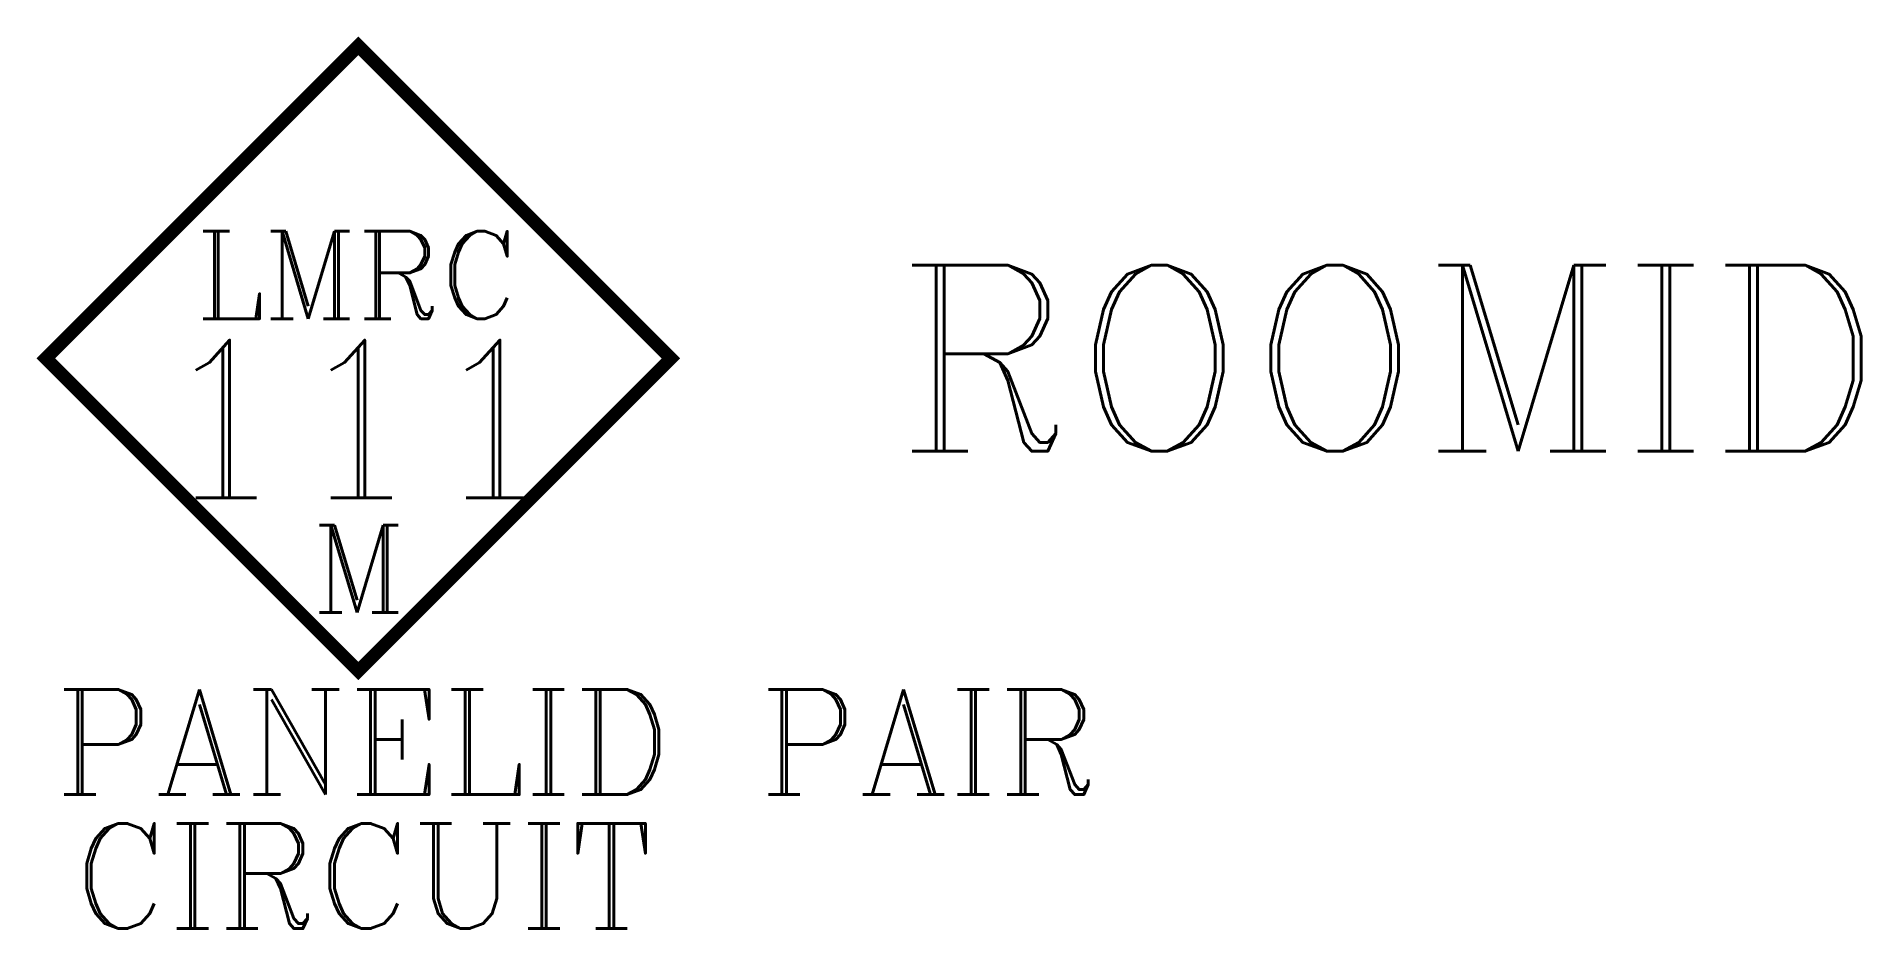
# Model space of a CAD drawing. Header units: inches. Extents: x -18 to 86, y -33 to 18.
import ezdxf
from ezdxf.enums import TextEntityAlignment as Align

# ---------------------------------------------------------------- set-up
doc = ezdxf.new("R2010")
doc.units = ezdxf.units.IN
doc.header["$LTSCALE"] = 48
doc.header["$MEASUREMENT"] = 0
doc.styles.add('ROMANC', font='COMPLEX.SHX')
doc.styles.add('WSNotes', font='complex.shx', dxfattribs={"height": 18})

msp = doc.modelspace()

# ---------------------------------------------------------------- texts
at = {"color": 0, "style": 'WSNotes', "flags": 1}
msp.add_attdef('ROOMID', (30.7, -5.3), '', height=10.62, dxfattribs=at)
at = {"style": 'ROMANC'}
for tag, p in [('PANELID', (0.31, -18.89)), ('CIRCUIT', (0.31, -26.54))]:
    msp.add_attdef(tag, text='', height=6, dxfattribs=at).set_placement(p, align=Align.TOP_CENTER)
msp.add_attdef('PAIR', (22.89, -24.89), '', height=6, dxfattribs=at)

# ---------------------------------------------------------------- wipeouts: each hides what was drawn before it
at = {"linetype": 'Continuous'}
msp.add_wipeout([(0, -17.84), (-17.84, 0), (0, 17.84), (17.84, 0)], dxfattribs=at)

# ---------------------------------------------------------------- next in the draw order: wipeouts: each hides what was drawn before it
msp.add_wipeout([(0, -17.88), (-17.86, -0.02), (0, 17.84), (17.86, -0.02)], dxfattribs=at)

# ---------------------------------------------------------------- next in the draw order: linework, layer by layer
at = {"linetype": 'Continuous', "const_width": 0.75}
msp.add_lwpolyline([(0, -17.84), (-17.84, 0), (0, 17.84), (17.84, 0)], close=True, dxfattribs=at)

# ---------------------------------------------------------------- next in the draw order: texts
at = {"attachment_point": 2, "style": 'WSNotes'}
for s, insert, char_height, width in [('LMRC', (-0.07, 7.26), 5, 0.2094), ('111', (-0.02, 1.05), 9, 0.0775), ('M', (0.03, -9.51), 5, 0.2094)]:
    msp.add_mtext(s, dxfattribs=dict(at, insert=insert, char_height=char_height, width=width))

doc.saveas('drawing.dxf')
